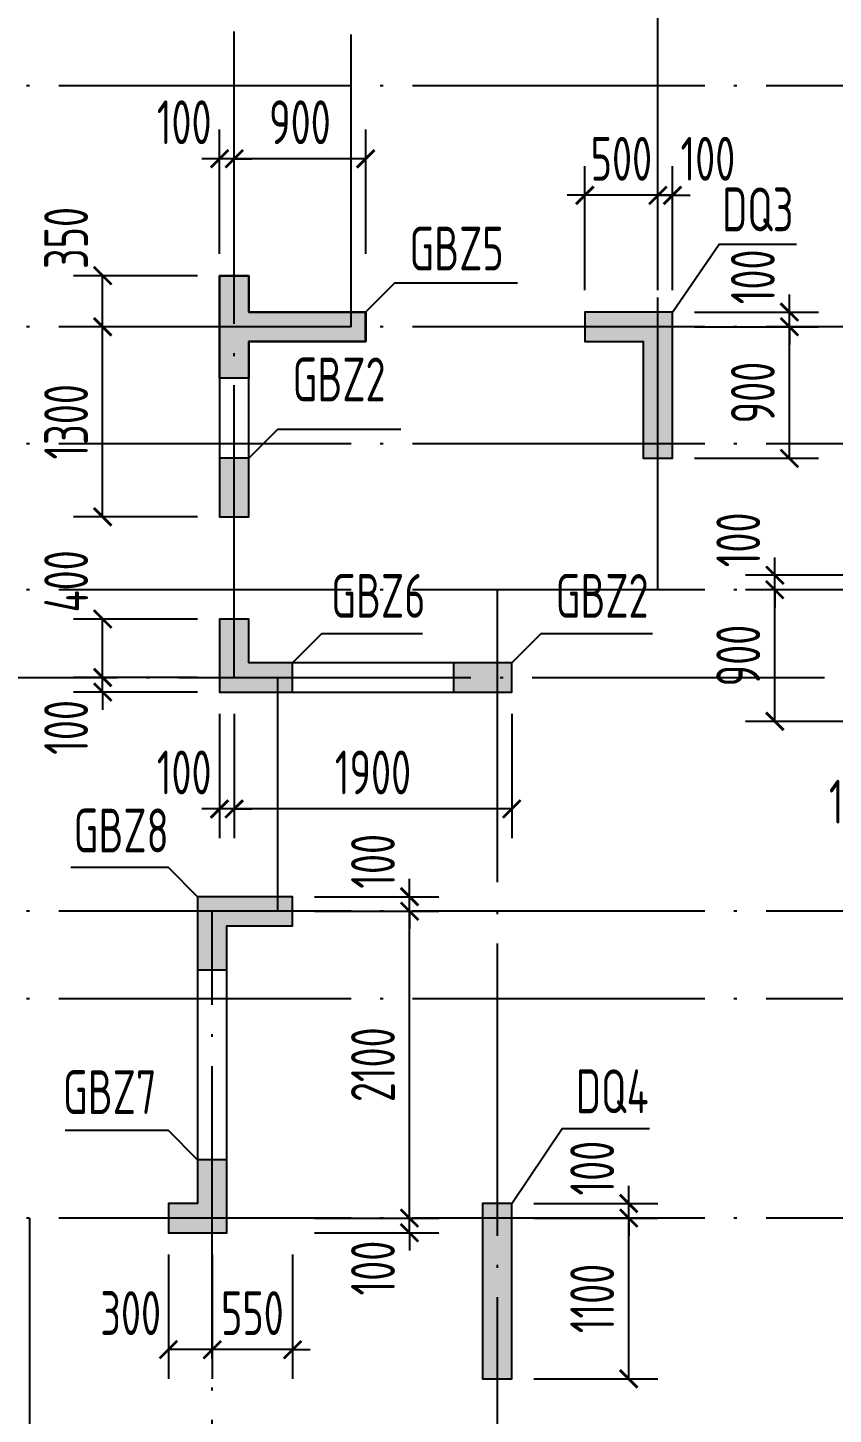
# Model space of a CAD drawing. Extents: x -812054 to 22247, y -644080 to 1003627.
# Drawn here: x -468332 to -462819, y -286603 to -277113 of the extents above; entities that cross this region are included whole.
import ezdxf
from ezdxf.enums import TextEntityAlignment as Align

# ---------------------------------------------------------------- set-up
doc = ezdxf.new("R2010")
doc.units = 0
doc.header["$LTSCALE"] = 1000
doc.linetypes.add('DOTE', pattern=[2.42, 2, -0.2, 0.02, -0.2])
doc.layers.get('0').update_dxf_attribs({"linetype": 'CONTINUOUS'})
doc.layers.get('DEFPOINTS').update_dxf_attribs({"linetype": 'CONTINUOUS'})
for name, color, linetype in [('A-DOTE', 10, 'DOTE'), ('S-Q墙实线', 6, 'CONTINUOUS'), ('S-Q墙标注', 3, 'CONTINUOUS'), ('S-X详图填充', 252, 'CONTINUOUS'), ('S-X详图实线', 4, 'CONTINUOUS'), ('S-Z柱编号', 6, 'CONTINUOUS')]:
    doc.layers.add(name, color=color, linetype=linetype)
doc.styles.add('TSSD_REIN', font='tssdeng.shx', dxfattribs={"width": 0.7, "height": 300, "bigfont": 'tssdchn.shx'})
doc.styles.add('结构文字', font='zstxt.shx', dxfattribs={"width": 0.7, "bigfont": 'zshz.shx'})
doc.dimstyles.new('STRUCK', dxfattribs={"dimtxt": 400, "dimasz": 121, "dimexe": 200, "dimexo": 150, "dimgap": 115, "dimtad": 1, "dimdec": 0, "dimdsep": 46, "dimtxsty": '结构文字', "dimblk": 'ARCHTICK', "dimcen": 400, "dimclrd": 3, "dimclre": 3, "dimclrt": 7, "dimadec": 0, "dimazin": 0, "dimtfac": 1, "dimtdec": 0, "dimtix": 1, "dimtmove": 2, "dimatfit": 3, "dimldrblk": '_DIMX', "dimfxl": 1, "dimtolj": 1, "dimtzin": 0, "dimarcsym": 0})

# ---------------------------------------------------------------- blocks, each defined once
blk = doc.blocks.new('20210726.16395156')
at = {"layer": 'A-DOTE'}
for p, q in [((18500, 13100.3), (18500, 18249.9)), ((19300, 15500), (19300, 18249.9)), ((21400, 13700), (21400, 18249.9)), ((55600, 17150), (3600, 17150)), ((55600, 15500), (3600, 15500)), ((55600, 14700), (3600, 14700)), ((55600, 13700), (3600, 13700)), ((20299.8, 13700), (20300, 3600)), ((3600, 13100.3), (55600, 13100.3)), ((18800, 11500), (18800, 13100)), ((55600, 11500), (3600, 11500)), ((18350, 3600.1), (18350, 11500)), ((55600, 10900), (3600, 10900)), ((55600, 9400), (3600, 9400)), ((17100, 9400), (17100, 3600))]:
    blk.add_line(p, q, dxfattribs=at)
blk = doc.blocks.new('_ArchTick')
at = {"color": 0, "linetype": 'ByBlock', "const_width": 0.15}
blk.add_lwpolyline([(-0.5, -0.5), (0.5, 0.5)], dxfattribs=at)
blk = doc.blocks.new('*D1708')
at = {"layer": 'DEFPOINTS', "color": 0, "transparency": 16777216}
for p in [(-465018.9, -285260.3), (-464218.9, -285260.3), (-465018.9, -286360.3)]:
    blk.add_point(p, dxfattribs=at)
at = {"layer": 'S-Q墙标注', "color": 3, "lineweight": -2, "transparency": 16777216}
for p, q in [((-464868.9, -285260.3), (-464018.9, -285260.3)), ((-464218.9, -286360.3), (-464218.9, -285260.3)), ((-464868.9, -286360.3), (-464018.9, -286360.3))]:
    blk.add_line(p, q, dxfattribs=at)
at = {"layer": 'S-Q墙标注', "color": 3, "lineweight": -2, "transparency": 16777216, "xscale": 121, "yscale": 121, "zscale": 121}
for p, rotation in [((-464218.9, -285260.3), 90), ((-464218.9, -286360.3), 270)]:
    blk.add_blockref('_ArchTick', p, dxfattribs=dict(at, rotation=rotation))
at = {"layer": 'S-Q墙标注', "color": 7, "transparency": 16777216, "insert": (-464468.9, -285810.3), "char_height": 300, "attachment_point": 5, "rotation": 90, "style": 'TSSD_REIN'}
blk.add_mtext('\\A1;1100', dxfattribs=at)
blk = doc.blocks.new('_DIMX')
blk.add_line((-150, 0), (150, 0))
at = {"const_width": 50}
blk.add_lwpolyline([(-70, -70), (70, 70)], dxfattribs=at)
blk = doc.blocks.new('*D1709')
at = {"layer": 'DEFPOINTS', "color": 0, "transparency": 16777216}
for p in [(-465018.9, -285160.3), (-464218.9, -285160.3), (-465018.9, -285260.3)]:
    blk.add_point(p, dxfattribs=at)
at = {"layer": 'S-Q墙标注', "color": 3, "lineweight": -2, "transparency": 16777216}
for p, q in [((-464218.9, -285160.3), (-464218.9, -285039.3)), ((-464868.9, -285160.3), (-464018.9, -285160.3)), ((-464218.9, -285260.3), (-464218.9, -285160.3)), ((-464868.9, -285260.3), (-464018.9, -285260.3)), ((-464218.9, -285260.3), (-464218.9, -285381.3))]:
    blk.add_line(p, q, dxfattribs=at)
at = {"layer": 'S-Q墙标注', "color": 3, "lineweight": -2, "transparency": 16777216, "xscale": 121, "yscale": 121, "zscale": 121}
for p, rotation in [((-464218.9, -285160.3), 270), ((-464218.9, -285260.3), 90)]:
    blk.add_blockref('_ArchTick', p, dxfattribs=dict(at, rotation=rotation))
at = {"layer": 'S-Q墙标注', "color": 7, "transparency": 16777216, "insert": (-464468.9, -284918.4), "char_height": 300, "attachment_point": 5, "rotation": 90, "style": 'TSSD_REIN'}
blk.add_mtext('\\A1;100', dxfattribs=at)
blk = doc.blocks.new('*D1718')
at = {"layer": 'DEFPOINTS', "color": 0, "transparency": 16777216}
for p in [(-463218.9, -280960.3), (-462418.9, -280960.3), (-462418.9, -281860.3)]:
    blk.add_point(p, dxfattribs=at)
at = {"layer": 'S-Q墙标注', "color": 3, "lineweight": -2, "transparency": 16777216}
for p, q in [((-462568.9, -280960.3), (-463418.9, -280960.3)), ((-463218.9, -281860.3), (-463218.9, -280960.3)), ((-462568.9, -281860.3), (-463418.9, -281860.3))]:
    blk.add_line(p, q, dxfattribs=at)
at = {"layer": 'S-Q墙标注', "color": 3, "lineweight": -2, "transparency": 16777216, "xscale": 121, "yscale": 121, "zscale": 121}
for p, rotation in [((-463218.9, -280960.3), 90), ((-463218.9, -281860.3), 270)]:
    blk.add_blockref('_ArchTick', p, dxfattribs=dict(at, rotation=rotation))
at = {"layer": 'S-Q墙标注', "color": 7, "transparency": 16777216, "insert": (-463468.9, -281410.3), "char_height": 300, "attachment_point": 5, "rotation": 90, "style": 'TSSD_REIN'}
blk.add_mtext('\\A1;900', dxfattribs=at)
blk = doc.blocks.new('*D1719')
at = {"layer": 'DEFPOINTS', "color": 0, "transparency": 16777216}
for p in [(-463218.9, -280860.3), (-462418.9, -280860.3), (-462418.9, -280960.3)]:
    blk.add_point(p, dxfattribs=at)
at = {"layer": 'S-Q墙标注', "color": 3, "lineweight": -2, "transparency": 16777216}
for p, q in [((-463218.9, -280860.3), (-463218.9, -280739.3)), ((-462568.9, -280860.3), (-463418.9, -280860.3)), ((-463218.9, -280960.3), (-463218.9, -280860.3)), ((-462568.9, -280960.3), (-463418.9, -280960.3)), ((-463218.9, -280960.3), (-463218.9, -281081.3))]:
    blk.add_line(p, q, dxfattribs=at)
at = {"layer": 'S-Q墙标注', "color": 3, "lineweight": -2, "transparency": 16777216, "xscale": 121, "yscale": 121, "zscale": 121}
for p, rotation in [((-463218.9, -280860.3), 270), ((-463218.9, -280960.3), 90)]:
    blk.add_blockref('_ArchTick', p, dxfattribs=dict(at, rotation=rotation))
at = {"layer": 'S-Q墙标注', "color": 7, "transparency": 16777216, "insert": (-463468.9, -280618.4), "char_height": 300, "attachment_point": 5, "rotation": 90, "style": 'TSSD_REIN'}
blk.add_mtext('\\A1;100', dxfattribs=at)
blk = doc.blocks.new('*D1721')
at = {"layer": 'DEFPOINTS', "color": 0, "transparency": 16777216}
for p in [(-462418.9, -281860.3), (-462318.9, -281860.3), (-462418.9, -282660.3)]:
    blk.add_point(p, dxfattribs=at)
at = {"layer": 'S-Q墙标注', "color": 3, "lineweight": -2, "transparency": 16777216}
for p, q in [((-462418.9, -282010.3), (-462418.9, -282860.3)), ((-462318.9, -282010.3), (-462318.9, -282860.3)), ((-462418.9, -282660.3), (-462539.9, -282660.3)), ((-462318.9, -282660.3), (-462418.9, -282660.3)), ((-462318.9, -282660.3), (-462197.9, -282660.3))]:
    blk.add_line(p, q, dxfattribs=at)
at = {"layer": 'S-Q墙标注', "color": 3, "lineweight": -2, "transparency": 16777216, "xscale": 121, "yscale": 121, "zscale": 121}
blk.add_blockref('_ArchTick', (-462418.9, -282660.3), dxfattribs=at)
at = {"layer": 'S-Q墙标注', "color": 3, "lineweight": -2, "transparency": 16777216, "xscale": 121, "yscale": 121, "zscale": 121, "rotation": 180}
blk.add_blockref('_ArchTick', (-462318.9, -282660.3), dxfattribs=at)
at = {"layer": 'S-Q墙标注', "color": 7, "transparency": 16777216, "insert": (-462660.8, -282410.3), "char_height": 300, "attachment_point": 5, "style": 'TSSD_REIN'}
blk.add_mtext('\\A1;100', dxfattribs=at)
blk = doc.blocks.new('*D1722')
at = {"layer": 'DEFPOINTS', "color": 0, "transparency": 16777216}
for p in [(-467818.8, -281560.1), (-467018.8, -281560.1), (-467018.8, -281660.1)]:
    blk.add_point(p, dxfattribs=at)
at = {"layer": 'S-Q墙标注', "color": 3, "lineweight": -2, "transparency": 16777216}
for p, q in [((-467818.8, -281560.1), (-467818.8, -281439.1)), ((-467168.8, -281560.1), (-468018.8, -281560.1)), ((-467818.8, -281660.1), (-467818.8, -281560.1)), ((-467168.8, -281660.1), (-468018.8, -281660.1)), ((-467818.8, -281660.1), (-467818.8, -281781.1))]:
    blk.add_line(p, q, dxfattribs=at)
at = {"layer": 'S-Q墙标注', "color": 3, "lineweight": -2, "transparency": 16777216, "xscale": 121, "yscale": 121, "zscale": 121}
for p, rotation in [((-467818.8, -281560.1), 270), ((-467818.8, -281660.1), 90)]:
    blk.add_blockref('_ArchTick', p, dxfattribs=dict(at, rotation=rotation))
at = {"layer": 'S-Q墙标注', "color": 7, "transparency": 16777216, "insert": (-468068.8, -281902), "char_height": 300, "attachment_point": 5, "rotation": 90, "style": 'TSSD_REIN'}
blk.add_mtext('\\A1;100', dxfattribs=at)
blk = doc.blocks.new('*D1723')
at = {"layer": 'DEFPOINTS', "color": 0, "transparency": 16777216}
for p in [(-467818.8, -281160.1), (-467018.8, -281160.1), (-467018.8, -281560.1)]:
    blk.add_point(p, dxfattribs=at)
at = {"layer": 'S-Q墙标注', "color": 3, "lineweight": -2, "transparency": 16777216}
for p, q in [((-467168.8, -281160.1), (-468018.8, -281160.1)), ((-467818.8, -281560.1), (-467818.8, -281160.1)), ((-467168.8, -281560.1), (-468018.8, -281560.1))]:
    blk.add_line(p, q, dxfattribs=at)
at = {"layer": 'S-Q墙标注', "color": 3, "lineweight": -2, "transparency": 16777216, "xscale": 121, "yscale": 121, "zscale": 121}
for p, rotation in [((-467818.8, -281160.1), 90), ((-467818.8, -281560.1), 270)]:
    blk.add_blockref('_ArchTick', p, dxfattribs=dict(at, rotation=rotation))
at = {"layer": 'S-Q墙标注', "color": 7, "transparency": 16777216, "insert": (-468068.8, -280902), "char_height": 300, "attachment_point": 5, "rotation": 90, "style": 'TSSD_REIN'}
blk.add_mtext('\\A1;400', dxfattribs=at)
blk = doc.blocks.new('*D1724')
at = {"layer": 'DEFPOINTS', "color": 0, "transparency": 16777216}
for p in [(-466918.9, -281660.1), (-465018.9, -281660.1), (-466918.9, -282460.1)]:
    blk.add_point(p, dxfattribs=at)
at = {"layer": 'S-Q墙标注', "color": 3, "lineweight": -2, "transparency": 16777216}
for p, q in [((-466918.9, -281810.1), (-466918.9, -282660.1)), ((-465018.9, -281810.1), (-465018.9, -282660.1)), ((-465018.9, -282460.1), (-466918.9, -282460.1))]:
    blk.add_line(p, q, dxfattribs=at)
at = {"layer": 'S-Q墙标注', "color": 3, "lineweight": -2, "transparency": 16777216, "xscale": 121, "yscale": 121, "zscale": 121, "rotation": 180}
blk.add_blockref('_ArchTick', (-466918.9, -282460.1), dxfattribs=at)
at = {"layer": 'S-Q墙标注', "color": 3, "lineweight": -2, "transparency": 16777216, "xscale": 121, "yscale": 121, "zscale": 121}
blk.add_blockref('_ArchTick', (-465018.9, -282460.1), dxfattribs=at)
at = {"layer": 'S-Q墙标注', "color": 7, "transparency": 16777216, "insert": (-465968.9, -282210.1), "char_height": 300, "attachment_point": 5, "style": 'TSSD_REIN'}
blk.add_mtext('\\A1;1900', dxfattribs=at)
blk = doc.blocks.new('*D1725')
at = {"layer": 'DEFPOINTS', "color": 0, "transparency": 16777216}
for p in [(-467018.8, -281660.1), (-466918.9, -281660.1), (-467018.8, -282460.1)]:
    blk.add_point(p, dxfattribs=at)
at = {"layer": 'S-Q墙标注', "color": 3, "lineweight": -2, "transparency": 16777216}
for p, q in [((-467018.8, -281810.1), (-467018.8, -282660.1)), ((-466918.9, -281810.1), (-466918.9, -282660.1)), ((-467018.8, -282460.1), (-467139.8, -282460.1)), ((-466918.9, -282460.1), (-467018.8, -282460.1)), ((-466918.9, -282460.1), (-466797.9, -282460.1))]:
    blk.add_line(p, q, dxfattribs=at)
at = {"layer": 'S-Q墙标注', "color": 3, "lineweight": -2, "transparency": 16777216, "xscale": 121, "yscale": 121, "zscale": 121}
blk.add_blockref('_ArchTick', (-467018.8, -282460.1), dxfattribs=at)
at = {"layer": 'S-Q墙标注', "color": 3, "lineweight": -2, "transparency": 16777216, "xscale": 121, "yscale": 121, "zscale": 121, "rotation": 180}
blk.add_blockref('_ArchTick', (-466918.9, -282460.1), dxfattribs=at)
at = {"layer": 'S-Q墙标注', "color": 7, "transparency": 16777216, "insert": (-467260.8, -282210.1), "char_height": 300, "attachment_point": 5, "style": 'TSSD_REIN'}
blk.add_mtext('\\A1;100', dxfattribs=at)
blk = doc.blocks.new('*D1726')
at = {"layer": 'DEFPOINTS', "color": 0, "transparency": 16777216}
for p in [(-463918.9, -279160.3), (-463118.9, -279160.3), (-463918.9, -280060.3)]:
    blk.add_point(p, dxfattribs=at)
at = {"layer": 'S-Q墙标注', "color": 3, "lineweight": -2, "transparency": 16777216}
for p, q in [((-463768.9, -279160.3), (-462918.9, -279160.3)), ((-463118.9, -280060.3), (-463118.9, -279160.3)), ((-463768.9, -280060.3), (-462918.9, -280060.3))]:
    blk.add_line(p, q, dxfattribs=at)
at = {"layer": 'S-Q墙标注', "color": 3, "lineweight": -2, "transparency": 16777216, "xscale": 121, "yscale": 121, "zscale": 121}
for p, rotation in [((-463118.9, -279160.3), 90), ((-463118.9, -280060.3), 270)]:
    blk.add_blockref('_ArchTick', p, dxfattribs=dict(at, rotation=rotation))
at = {"layer": 'S-Q墙标注', "color": 7, "transparency": 16777216, "insert": (-463368.9, -279610.3), "char_height": 300, "attachment_point": 5, "rotation": 90, "style": 'TSSD_REIN'}
blk.add_mtext('\\A1;900', dxfattribs=at)
blk = doc.blocks.new('*D1727')
at = {"layer": 'DEFPOINTS', "color": 0, "transparency": 16777216}
for p in [(-463918.9, -279060.3), (-463118.9, -279060.3), (-463918.9, -279160.3)]:
    blk.add_point(p, dxfattribs=at)
at = {"layer": 'S-Q墙标注', "color": 3, "lineweight": -2, "transparency": 16777216}
for p, q in [((-463118.9, -279060.3), (-463118.9, -278939.3)), ((-463768.9, -279060.3), (-462918.9, -279060.3)), ((-463118.9, -279160.3), (-463118.9, -279060.3)), ((-463768.9, -279160.3), (-462918.9, -279160.3)), ((-463118.9, -279160.3), (-463118.9, -279281.3))]:
    blk.add_line(p, q, dxfattribs=at)
at = {"layer": 'S-Q墙标注', "color": 3, "lineweight": -2, "transparency": 16777216, "xscale": 121, "yscale": 121, "zscale": 121}
for p, rotation in [((-463118.9, -279060.3), 270), ((-463118.9, -279160.3), 90)]:
    blk.add_blockref('_ArchTick', p, dxfattribs=dict(at, rotation=rotation))
at = {"layer": 'S-Q墙标注', "color": 7, "transparency": 16777216, "insert": (-463368.9, -278818.4), "char_height": 300, "attachment_point": 5, "rotation": 90, "style": 'TSSD_REIN'}
blk.add_mtext('\\A1;100', dxfattribs=at)
blk = doc.blocks.new('*D1728')
at = {"layer": 'DEFPOINTS', "color": 0, "transparency": 16777216}
for p in [(-464018.9, -278260.3), (-464018.9, -279060.3), (-463918.9, -279060.3)]:
    blk.add_point(p, dxfattribs=at)
at = {"layer": 'S-Q墙标注', "color": 3, "lineweight": -2, "transparency": 16777216}
for p, q in [((-464018.9, -278910.3), (-464018.9, -278060.3)), ((-463918.9, -278910.3), (-463918.9, -278060.3)), ((-464018.9, -278260.3), (-464139.9, -278260.3)), ((-463918.9, -278260.3), (-464018.9, -278260.3)), ((-463918.9, -278260.3), (-463797.9, -278260.3))]:
    blk.add_line(p, q, dxfattribs=at)
at = {"layer": 'S-Q墙标注', "color": 3, "lineweight": -2, "transparency": 16777216, "xscale": 121, "yscale": 121, "zscale": 121}
blk.add_blockref('_ArchTick', (-464018.9, -278260.3), dxfattribs=at)
at = {"layer": 'S-Q墙标注', "color": 3, "lineweight": -2, "transparency": 16777216, "xscale": 121, "yscale": 121, "zscale": 121, "rotation": 180}
blk.add_blockref('_ArchTick', (-463918.9, -278260.3), dxfattribs=at)
at = {"layer": 'S-Q墙标注', "color": 7, "transparency": 16777216, "insert": (-463676.9, -278010.3), "char_height": 300, "attachment_point": 5, "style": 'TSSD_REIN'}
blk.add_mtext('\\A1;100', dxfattribs=at)
blk = doc.blocks.new('*D1729')
at = {"layer": 'DEFPOINTS', "color": 0, "transparency": 16777216}
for p in [(-464518.8, -278260.3), (-464518.8, -279060.3), (-464018.9, -279060.3)]:
    blk.add_point(p, dxfattribs=at)
at = {"layer": 'S-Q墙标注', "color": 3, "lineweight": -2, "transparency": 16777216}
for p, q in [((-464518.8, -278910.3), (-464518.8, -278060.3)), ((-464018.9, -278910.3), (-464018.9, -278060.3)), ((-464518.8, -278260.3), (-464639.8, -278260.3)), ((-464018.9, -278260.3), (-464518.8, -278260.3)), ((-464018.9, -278260.3), (-463897.9, -278260.3))]:
    blk.add_line(p, q, dxfattribs=at)
at = {"layer": 'S-Q墙标注', "color": 3, "lineweight": -2, "transparency": 16777216, "xscale": 121, "yscale": 121, "zscale": 121}
blk.add_blockref('_ArchTick', (-464518.8, -278260.3), dxfattribs=at)
at = {"layer": 'S-Q墙标注', "color": 3, "lineweight": -2, "transparency": 16777216, "xscale": 121, "yscale": 121, "zscale": 121, "rotation": 180}
blk.add_blockref('_ArchTick', (-464018.9, -278260.3), dxfattribs=at)
at = {"layer": 'S-Q墙标注', "color": 7, "transparency": 16777216, "insert": (-464268.8, -278010.3), "char_height": 300, "attachment_point": 5, "style": 'TSSD_REIN'}
blk.add_mtext('\\A1;500', dxfattribs=at)
blk = doc.blocks.new('*D1730')
at = {"layer": 'DEFPOINTS', "color": 0, "transparency": 16777216}
for p in [(-466518.8, -285260.3), (-465718.8, -285260.3), (-466518.8, -285360.3)]:
    blk.add_point(p, dxfattribs=at)
at = {"layer": 'S-Q墙标注', "color": 3, "lineweight": -2, "transparency": 16777216}
for p, q in [((-465718.8, -285260.3), (-465718.8, -285139.3)), ((-466368.8, -285260.3), (-465518.8, -285260.3)), ((-465718.8, -285360.3), (-465718.8, -285260.3)), ((-466368.8, -285360.3), (-465518.8, -285360.3)), ((-465718.8, -285360.3), (-465718.8, -285481.3))]:
    blk.add_line(p, q, dxfattribs=at)
at = {"layer": 'S-Q墙标注', "color": 3, "lineweight": -2, "transparency": 16777216, "xscale": 121, "yscale": 121, "zscale": 121}
for p, rotation in [((-465718.8, -285260.3), 270), ((-465718.8, -285360.3), 90)]:
    blk.add_blockref('_ArchTick', p, dxfattribs=dict(at, rotation=rotation))
at = {"layer": 'S-Q墙标注', "color": 7, "transparency": 16777216, "insert": (-465968.8, -285602.3), "char_height": 300, "attachment_point": 5, "rotation": 90, "style": 'TSSD_REIN'}
blk.add_mtext('\\A1;100', dxfattribs=at)
blk = doc.blocks.new('*D1731')
at = {"layer": 'DEFPOINTS', "color": 0, "transparency": 16777216}
for p in [(-466518.8, -283160.3), (-465718.8, -283160.3), (-466518.8, -285260.3)]:
    blk.add_point(p, dxfattribs=at)
at = {"layer": 'S-Q墙标注', "color": 3, "lineweight": -2, "transparency": 16777216}
for p, q in [((-466368.8, -283160.3), (-465518.8, -283160.3)), ((-465718.8, -285260.3), (-465718.8, -283160.3)), ((-466368.8, -285260.3), (-465518.8, -285260.3))]:
    blk.add_line(p, q, dxfattribs=at)
at = {"layer": 'S-Q墙标注', "color": 3, "lineweight": -2, "transparency": 16777216, "xscale": 121, "yscale": 121, "zscale": 121}
for p, rotation in [((-465718.8, -283160.3), 90), ((-465718.8, -285260.3), 270)]:
    blk.add_blockref('_ArchTick', p, dxfattribs=dict(at, rotation=rotation))
at = {"layer": 'S-Q墙标注', "color": 7, "transparency": 16777216, "insert": (-465968.8, -284210.3), "char_height": 300, "attachment_point": 5, "rotation": 90, "style": 'TSSD_REIN'}
blk.add_mtext('\\A1;2100', dxfattribs=at)
blk = doc.blocks.new('*D1732')
at = {"layer": 'DEFPOINTS', "color": 0, "transparency": 16777216}
for p in [(-466518.8, -283060.3), (-465718.8, -283060.3), (-466518.8, -283160.3)]:
    blk.add_point(p, dxfattribs=at)
at = {"layer": 'S-Q墙标注', "color": 3, "lineweight": -2, "transparency": 16777216}
for p, q in [((-465718.8, -283060.3), (-465718.8, -282939.3)), ((-466368.8, -283060.3), (-465518.8, -283060.3)), ((-465718.8, -283160.3), (-465718.8, -283060.3)), ((-466368.8, -283160.3), (-465518.8, -283160.3)), ((-465718.8, -283160.3), (-465718.8, -283281.3))]:
    blk.add_line(p, q, dxfattribs=at)
at = {"layer": 'S-Q墙标注', "color": 3, "lineweight": -2, "transparency": 16777216, "xscale": 121, "yscale": 121, "zscale": 121}
for p, rotation in [((-465718.8, -283060.3), 270), ((-465718.8, -283160.3), 90)]:
    blk.add_blockref('_ArchTick', p, dxfattribs=dict(at, rotation=rotation))
at = {"layer": 'S-Q墙标注', "color": 7, "transparency": 16777216, "insert": (-465968.8, -282818.4), "char_height": 300, "attachment_point": 5, "rotation": 90, "style": 'TSSD_REIN'}
blk.add_mtext('\\A1;100', dxfattribs=at)
blk = doc.blocks.new('*D2298')
at = {"layer": 'DEFPOINTS', "color": 0, "transparency": 16777216}
for p in [(-467068.8, -285360.4), (-466519, -285360.4), (-467068.8, -286160.4)]:
    blk.add_point(p, dxfattribs=at)
at = {"layer": 'S-Q墙标注', "color": 3, "lineweight": -2, "transparency": 16777216}
for p, q in [((-467068.8, -285510.4), (-467068.8, -286360.4)), ((-466519, -285510.4), (-466519, -286360.4)), ((-467068.8, -286160.4), (-467189.8, -286160.4)), ((-466519, -286160.4), (-467068.8, -286160.4)), ((-466519, -286160.4), (-466398, -286160.4))]:
    blk.add_line(p, q, dxfattribs=at)
at = {"layer": 'S-Q墙标注', "color": 3, "lineweight": -2, "transparency": 16777216, "xscale": 121, "yscale": 121, "zscale": 121}
blk.add_blockref('_ArchTick', (-467068.8, -286160.4), dxfattribs=at)
at = {"layer": 'S-Q墙标注', "color": 3, "lineweight": -2, "transparency": 16777216, "xscale": 121, "yscale": 121, "zscale": 121, "rotation": 180}
blk.add_blockref('_ArchTick', (-466519, -286160.4), dxfattribs=at)
at = {"layer": 'S-Q墙标注', "color": 7, "transparency": 16777216, "insert": (-466793.9, -285910.4), "char_height": 300, "attachment_point": 5, "style": 'TSSD_REIN'}
blk.add_mtext('\\A1;550', dxfattribs=at)
blk = doc.blocks.new('*D2299')
at = {"layer": 'DEFPOINTS', "color": 0, "transparency": 16777216}
for p in [(-467368.8, -285360.4), (-467068.8, -285360.4), (-467368.8, -286160.4)]:
    blk.add_point(p, dxfattribs=at)
at = {"layer": 'S-Q墙标注', "color": 3, "lineweight": -2, "transparency": 16777216}
for p, q in [((-467368.8, -285510.4), (-467368.8, -286360.4)), ((-467068.8, -285510.4), (-467068.8, -286360.4)), ((-467068.8, -286160.4), (-467368.8, -286160.4))]:
    blk.add_line(p, q, dxfattribs=at)
at = {"layer": 'S-Q墙标注', "color": 3, "lineweight": -2, "transparency": 16777216, "xscale": 121, "yscale": 121, "zscale": 121, "rotation": 180}
blk.add_blockref('_ArchTick', (-467368.8, -286160.4), dxfattribs=at)
at = {"layer": 'S-Q墙标注', "color": 3, "lineweight": -2, "transparency": 16777216, "xscale": 121, "yscale": 121, "zscale": 121}
blk.add_blockref('_ArchTick', (-467068.8, -286160.4), dxfattribs=at)
at = {"layer": 'S-Q墙标注', "color": 7, "transparency": 16777216, "insert": (-467626.9, -285910.4), "char_height": 300, "attachment_point": 5, "style": 'TSSD_REIN'}
blk.add_mtext('\\A1;300', dxfattribs=at)
blk = doc.blocks.new('*D2378')
at = {"layer": 'DEFPOINTS', "color": 0, "transparency": 16777216}
for p in [(-467818.9, -279160.3), (-467018.9, -279160.3), (-467018.9, -280460.3)]:
    blk.add_point(p, dxfattribs=at)
at = {"layer": 'S-Q墙标注', "color": 3, "lineweight": -2, "transparency": 16777216}
for p, q in [((-467168.9, -279160.3), (-468018.9, -279160.3)), ((-467818.9, -280460.3), (-467818.9, -279160.3)), ((-467168.9, -280460.3), (-468018.9, -280460.3))]:
    blk.add_line(p, q, dxfattribs=at)
at = {"layer": 'S-Q墙标注', "color": 3, "lineweight": -2, "transparency": 16777216, "xscale": 121, "yscale": 121, "zscale": 121}
for p, rotation in [((-467818.9, -279160.3), 90), ((-467818.9, -280460.3), 270)]:
    blk.add_blockref('_ArchTick', p, dxfattribs=dict(at, rotation=rotation))
at = {"layer": 'S-Q墙标注', "color": 7, "transparency": 16777216, "insert": (-468068.9, -279810.3), "char_height": 300, "attachment_point": 5, "rotation": 90, "style": 'TSSD_REIN'}
blk.add_mtext('\\A1;1300', dxfattribs=at)
blk = doc.blocks.new('*D2379')
at = {"layer": 'DEFPOINTS', "color": 0, "transparency": 16777216}
for p in [(-467818.9, -278810.3), (-467018.9, -278810.3), (-467018.9, -279160.3)]:
    blk.add_point(p, dxfattribs=at)
at = {"layer": 'S-Q墙标注', "color": 3, "lineweight": -2, "transparency": 16777216}
for p, q in [((-467168.9, -278810.3), (-468018.9, -278810.3)), ((-467818.9, -279160.3), (-467818.9, -278810.3)), ((-467168.9, -279160.3), (-468018.9, -279160.3))]:
    blk.add_line(p, q, dxfattribs=at)
at = {"layer": 'S-Q墙标注', "color": 3, "lineweight": -2, "transparency": 16777216, "xscale": 121, "yscale": 121, "zscale": 121}
for p, rotation in [((-467818.9, -278810.3), 90), ((-467818.9, -279160.3), 270)]:
    blk.add_blockref('_ArchTick', p, dxfattribs=dict(at, rotation=rotation))
at = {"layer": 'S-Q墙标注', "color": 7, "transparency": 16777216, "insert": (-468068.9, -278552.3), "char_height": 300, "attachment_point": 5, "rotation": 90, "style": 'TSSD_REIN'}
blk.add_mtext('\\A1;350', dxfattribs=at)
blk = doc.blocks.new('*D2380')
at = {"layer": 'DEFPOINTS', "color": 0, "transparency": 16777216}
for p in [(-466918.8, -278010.3), (-466918.8, -278810.3), (-466018.7, -278810.3)]:
    blk.add_point(p, dxfattribs=at)
at = {"layer": 'S-Q墙标注', "color": 3, "lineweight": -2, "transparency": 16777216}
for p, q in [((-466918.8, -278660.3), (-466918.8, -277810.3)), ((-466018.7, -278660.3), (-466018.7, -277810.3)), ((-466018.7, -278010.3), (-466918.8, -278010.3))]:
    blk.add_line(p, q, dxfattribs=at)
at = {"layer": 'S-Q墙标注', "color": 3, "lineweight": -2, "transparency": 16777216, "xscale": 121, "yscale": 121, "zscale": 121, "rotation": 180}
blk.add_blockref('_ArchTick', (-466918.8, -278010.3), dxfattribs=at)
at = {"layer": 'S-Q墙标注', "color": 3, "lineweight": -2, "transparency": 16777216, "xscale": 121, "yscale": 121, "zscale": 121}
blk.add_blockref('_ArchTick', (-466018.7, -278010.3), dxfattribs=at)
at = {"layer": 'S-Q墙标注', "color": 7, "transparency": 16777216, "insert": (-466468.8, -277760.3), "char_height": 300, "attachment_point": 5, "style": 'TSSD_REIN'}
blk.add_mtext('\\A1;900', dxfattribs=at)
blk = doc.blocks.new('*D2381')
at = {"layer": 'DEFPOINTS', "color": 0, "transparency": 16777216}
for p in [(-467018.9, -278010.3), (-467018.9, -278810.3), (-466918.8, -278810.3)]:
    blk.add_point(p, dxfattribs=at)
at = {"layer": 'S-Q墙标注', "color": 3, "lineweight": -2, "transparency": 16777216}
for p, q in [((-467018.9, -278660.3), (-467018.9, -277810.3)), ((-466918.8, -278660.3), (-466918.8, -277810.3)), ((-467018.9, -278010.3), (-467139.9, -278010.3)), ((-466918.8, -278010.3), (-467018.9, -278010.3)), ((-466918.8, -278010.3), (-466797.8, -278010.3))]:
    blk.add_line(p, q, dxfattribs=at)
at = {"layer": 'S-Q墙标注', "color": 3, "lineweight": -2, "transparency": 16777216, "xscale": 121, "yscale": 121, "zscale": 121}
blk.add_blockref('_ArchTick', (-467018.9, -278010.3), dxfattribs=at)
at = {"layer": 'S-Q墙标注', "color": 3, "lineweight": -2, "transparency": 16777216, "xscale": 121, "yscale": 121, "zscale": 121, "rotation": 180}
blk.add_blockref('_ArchTick', (-466918.8, -278010.3), dxfattribs=at)
at = {"layer": 'S-Q墙标注', "color": 7, "transparency": 16777216, "insert": (-467260.8, -277760.3), "char_height": 300, "attachment_point": 5, "style": 'TSSD_REIN'}
blk.add_mtext('\\A1;100', dxfattribs=at)

msp = doc.modelspace()

# ---------------------------------------------------------------- hatches: boundary and pattern name
at = {"layer": 'S-X详图填充'}
h = msp.add_hatch(color=256, dxfattribs=at)
h.dxf.hatch_style = 1
h.paths.add_polyline_path([(-466818.85, -279510.79), (-467018.85, -279510.79), (-467018.85, -278810.33), (-466818.85, -278810.33), (-466818.85, -279060.33), (-466018.73, -279060.33), (-466018.73, -279260.33), (-466818.85, -279260.33)])
h = msp.add_hatch(color=256, dxfattribs=at)
h.dxf.hatch_style = 1
h.paths.add_polyline_path([(-463918.85, -279060.33), (-464518.77, -279060.33), (-464518.77, -279260.33), (-464118.85, -279260.33), (-464118.85, -280060.33), (-463918.85, -280060.33)])
h = msp.add_hatch(color=256, dxfattribs=at)
h.dxf.hatch_style = 1
h.paths.add_polyline_path([(-466818.85, -280060.33), (-467018.85, -280060.33), (-467018.85, -280460.33), (-466818.85, -280460.33)])
h = msp.add_hatch(color=256, dxfattribs=at)
h.dxf.hatch_style = 1
h.paths.add_polyline_path([(-466518.85, -281660.06), (-466518.85, -281460.06), (-466818.85, -281460.06), (-466818.85, -281160.06), (-467018.85, -281160.06), (-467018.85, -281660.06)])
h = msp.add_hatch(color=256, dxfattribs=at)
h.dxf.hatch_style = 1
h.paths.add_polyline_path([(-465418.85, -281460.06), (-465418.85, -281660.06), (-465018.85, -281660.06), (-465018.85, -281460.06)])
h = msp.add_hatch(color=256, dxfattribs=at)
h.dxf.hatch_style = 1
h.paths.add_polyline_path([(-467168.85, -283560.33), (-466968.85, -283560.33), (-466968.85, -283260.33), (-466518.98, -283260.33), (-466518.98, -283060.33), (-467168.85, -283060.33)])
h = msp.add_hatch(color=256, dxfattribs=at)
h.dxf.hatch_style = 1
h.paths.add_polyline_path([(-466968.85, -284860.33), (-467168.85, -284860.33), (-467168.85, -285160.33), (-467368.85, -285160.33), (-467368.85, -285360.33), (-466968.85, -285360.33)])
h = msp.add_hatch(color=256, dxfattribs=at)
h.dxf.hatch_style = 1
h.paths.add_polyline_path([(-465218.86, -286360.33), (-465018.86, -286360.33), (-465018.86, -285160.33), (-465218.86, -285160.33)])

# ---------------------------------------------------------------- linework, layer by layer
at = {"layer": 'S-Q墙实线'}
for points in [[(-467018.85, -279160.33), (-467018.85, -280460.33), (-466818.85, -280460.33), (-466818.85, -279260.33), (-466019.24, -279260.33), (-466019.24, -279060.33), (-466818.85, -279060.33), (-466818.85, -278810.33), (-467018.85, -278810.33)], [(-463918.85, -279060.33), (-464518.77, -279060.33), (-464518.77, -279260.33), (-464118.85, -279260.33), (-464118.85, -280060.33), (-463918.85, -280060.33)], [(-466818.85, -281460.06), (-466818.85, -281160.06), (-467018.85, -281160.06), (-467018.85, -281660.06), (-466618.98, -281660.06), (-465018.85, -281660.06), (-465018.85, -281460.06), (-466618.98, -281460.06)], [(-466968.85, -285360.33), (-466968.85, -283260.33), (-466518.98, -283260.33), (-466518.98, -283060.33), (-467168.85, -283060.33), (-467168.85, -285160.33), (-467368.85, -285160.33), (-467368.85, -285360.33)], [(-465018.86, -286360.33), (-465018.86, -285160.33), (-465218.86, -285160.33), (-465218.86, -286360.33)]]:
    msp.add_lwpolyline(points, close=True, dxfattribs=at)
at = {"layer": 'S-X详图实线'}
for points in [[(-466818.85, -279510.79), (-467018.85, -279510.79), (-467018.85, -278810.33), (-466818.85, -278810.33), (-466818.85, -279060.33), (-466018.73, -279060.33), (-466018.73, -279260.33), (-466818.85, -279260.33), (-466818.85, -279260.33)], [(-463918.85, -279060.33), (-464518.77, -279060.33), (-464518.77, -279260.33), (-464118.85, -279260.33), (-464118.85, -280060.33), (-463918.85, -280060.33), (-463918.85, -279060.33)], [(-466818.85, -280060.33), (-467018.85, -280060.33), (-467018.85, -280460.33), (-466818.85, -280460.33), (-466818.85, -280060.33)], [(-466518.85, -281660.06), (-466518.85, -281460.06), (-466818.85, -281460.06), (-466818.85, -281160.06), (-467018.85, -281160.06), (-467018.85, -281660.06), (-466518.85, -281660.06)], [(-465418.85, -281460.06), (-465418.85, -281660.06), (-465018.85, -281660.06), (-465018.85, -281460.06), (-465418.85, -281460.06)], [(-467168.85, -283560.33), (-466968.85, -283560.33), (-466968.85, -283260.33), (-466518.98, -283260.33), (-466518.98, -283060.33), (-467168.85, -283060.33), (-467168.85, -283560.33)], [(-466968.85, -284860.33), (-467168.85, -284860.33), (-467168.85, -285160.33), (-467368.85, -285160.33), (-467368.85, -285360.33), (-466968.85, -285360.33), (-466968.85, -284860.33)], [(-465218.86, -286360.33), (-465018.86, -286360.33), (-465018.86, -285160.33), (-465218.86, -285160.33), (-465218.86, -286360.33)]]:
    msp.add_lwpolyline(points, close=True, dxfattribs=at)
at = {"layer": 'S-Z柱编号', "color": 7}
for points in [[(-463918.85, -279060.33), (-463599.15, -278595.27), (-463069.33, -278595.27)], [(-466019.44, -279060.33), (-465819.44, -278860.33), (-464979.44, -278860.33)], [(-466818.85, -280060.33), (-466618.85, -279860.33), (-465778.85, -279860.33)], [(-466518.85, -281460.06), (-466318.85, -281260.06), (-465631.07, -281260.06)], [(-465018.85, -281460.06), (-464818.85, -281260.06), (-464057.02, -281260.06)], [(-467168.85, -283060.33), (-467368.85, -282860.33), (-468037.49, -282860.33)], [(-467168.85, -284860.33), (-467368.85, -284660.33), (-468075.4, -284660.33)], [(-465019.33, -285160.33), (-464673.26, -284645.89), (-464075.75, -284645.89)]]:
    msp.add_lwpolyline(points, dxfattribs=at)

# ---------------------------------------------------------------- block references
at = {"layer": 'A-DOTE'}
msp.add_blockref('20210726.16395156', (-485418.85, -294660.38), dxfattribs=at)

# ---------------------------------------------------------------- texts
at = {"layer": 'S-Z柱编号', "color": 7, "style": 'TSSD_REIN', "width": 0.7}
for s, p in [('DQ3', (-463579.57, -278596.71)), ('GBZ5', (-465719.44, -278864.8)), ('GBZ2', (-466518.85, -279760.33)), ('GBZ6', (-466254.67, -281241.83)), ('GBZ2', (-464718.85, -281241.83)), ('GBZ8', (-468017.27, -282847.53)), ('GBZ7', (-468090.45, -284637.88)), ('DQ4', (-464580.67, -284632.19))]:
    msp.add_text(s, height=300, dxfattribs=at).set_placement(p, align=Align.BOTTOM_LEFT)

# ---------------------------------------------------------------- dimensions: what is measured, and where the dimension line sits
at = {"layer": 'S-Q墙标注'}
for base, p1, p2, angle, picture, middle in [((-467018.85, -278010.33), (-466918.84, -278810.33), (-467018.85, -278810.33), 180, '*D2381', (-467260.77, -277760.33)), ((-464018.85, -278260.33), (-463918.85, -279060.33), (-464018.85, -279060.33), 180, '*D1728', (-463676.93, -278010.33)), ((-467818.85, -278810.33), (-467018.85, -279160.33), (-467018.85, -278810.33), 90, '*D2379', (-468068.85, -278552.26)), ((-463118.85, -279060.33), (-463918.85, -279160.33), (-463918.85, -279060.33), 90, '*D1727', (-463368.85, -278818.41)), ((-463218.86, -280860.33), (-462418.86, -280960.33), (-462418.86, -280860.33), 90, '*D1719', (-463468.86, -280618.41)), ((-467818.85, -281160.06), (-467018.85, -281560.06), (-467018.85, -281160.06), 90, '*D1723', (-468068.85, -280901.99)), ((-467818.85, -281560.06), (-467018.85, -281660.06), (-467018.85, -281560.06), 90, '*D1722', (-468068.85, -281901.99)), ((-467018.85, -282460.06), (-466918.85, -281660.06), (-467018.85, -281660.06), 180, '*D1725', (-467260.77, -282210.06)), ((-462418.86, -282660.33), (-462318.85, -281860.33), (-462418.86, -281860.33), 180, '*D1721', (-462660.78, -282410.33)), ((-465718.78, -283060.33), (-466518.78, -283160.33), (-466518.78, -283060.33), 90, '*D1732', (-465968.78, -282818.41)), ((-464218.86, -285160.33), (-465018.86, -285260.33), (-465018.86, -285160.33), 90, '*D1709', (-464468.86, -284918.41)), ((-465718.78, -285260.33), (-466518.78, -285360.33), (-466518.78, -285260.33), 90, '*D1730', (-465968.78, -285602.26)), ((-467368.84, -286160.36), (-467068.84, -285360.36), (-467368.84, -285360.36), 180, '*D2299', (-467626.92, -285910.36))]:
    dim = msp.add_linear_dim(base=base, p1=p1, p2=p2, angle=angle, dimstyle='STRUCK', override={"dimtxt": 300, "dimgap": 100, "dimtxsty": 'TSSD_REIN'}, dxfattribs=at)
    dim.commit()
    dim.dimension.update_dxf_attribs({"geometry": picture, "text_midpoint": middle, "dimtype": 160})
for base, p1, p2, angle, picture, middle in [((-466918.84, -278010.33), (-466018.73, -278810.33), (-466918.84, -278810.33), 180, '*D2380', (-466468.78, -277760.33)), ((-464518.77, -278260.33), (-464018.85, -279060.33), (-464518.77, -279060.33), 180, '*D1729', (-464268.81, -278010.33)), ((-467818.85, -279160.33), (-467018.85, -280460.33), (-467018.85, -279160.33), 90, '*D2378', (-468068.85, -279810.33)), ((-463118.85, -279160.33), (-463918.85, -280060.33), (-463918.85, -279160.33), 90, '*D1726', (-463368.85, -279610.33)), ((-463218.86, -280960.33), (-462418.86, -281860.33), (-462418.86, -280960.33), 90, '*D1718', (-463468.86, -281410.33)), ((-466918.85, -282460.06), (-465018.85, -281660.06), (-466918.85, -281660.06), 180, '*D1724', (-465968.85, -282210.06)), ((-465718.78, -283160.33), (-466518.78, -285260.33), (-466518.78, -283160.33), 90, '*D1731', (-465968.78, -284210.33)), ((-464218.86, -285260.33), (-465018.86, -286360.33), (-465018.86, -285260.33), 90, '*D1708', (-464468.86, -285810.33)), ((-467068.84, -286160.36), (-466518.97, -285360.36), (-467068.84, -285360.36), 180, '*D2298', (-466793.9, -285910.36))]:
    dim = msp.add_linear_dim(base=base, p1=p1, p2=p2, angle=angle, dimstyle='STRUCK', override={"dimtxt": 300, "dimgap": 100, "dimtxsty": 'TSSD_REIN'}, dxfattribs=at)
    dim.commit()
    dim.dimension.update_dxf_attribs({"geometry": picture, "text_midpoint": middle})

doc.saveas('drawing.dxf')
